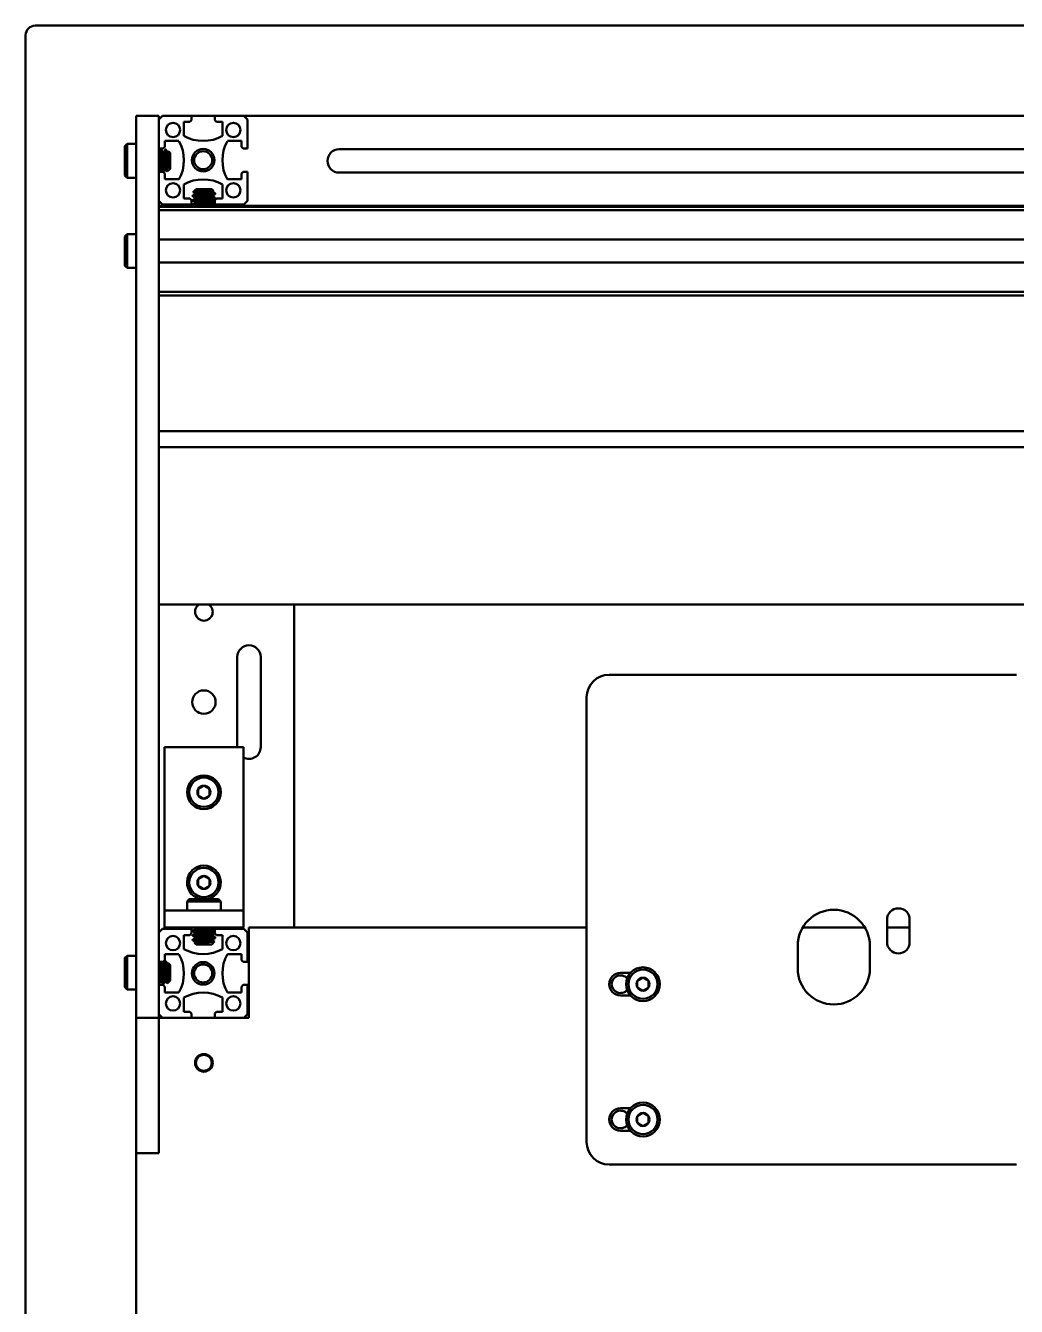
# Model space of a CAD drawing. Header units: inches. Extents: x 66 to 271, y 23 to 80.
# Drawn here: x 66.21 to 77.19, y 63.69 to 77.89 of the extents above; entities that cross this region are included whole.
import ezdxf

# ---------------------------------------------------------------- set-up
doc = ezdxf.new("R2010")
doc.units = ezdxf.units.IN
doc.header["$LTSCALE"] = 4
doc.header["$MEASUREMENT"] = 0
doc.layers.add('Visible (ANSI)', color=7, linetype='Continuous', lineweight=50)

msp = doc.modelspace()

# ---------------------------------------------------------------- linework, layer by layer
at = {"layer": 'Visible (ANSI)'}
for p, q in [((66.314, 77.891), (84.078, 77.891)), ((66.208, 48.021), (66.208, 77.785)), ((67.684, 76.891), (67.434, 76.891)), ((67.434, 66.891), (67.434, 76.891)), ((67.684, 76.891), (67.684, 66.891)), ((67.724, 76.891), (67.684, 76.851)), ((67.684, 76.851), (67.684, 76.527)), ((68.048, 76.891), (67.724, 76.891)), ((67.963, 76.668), (67.963, 76.824)), ((67.963, 76.824), (68.028, 76.824)), ((68.028, 76.824), (68.048, 76.844)), ((68.048, 76.844), (68.048, 76.891)), ((68.304, 76.891), (68.048, 76.891)), ((68.628, 76.891), (68.304, 76.891)), ((68.304, 76.891), (68.304, 76.844)), ((68.304, 76.844), (68.324, 76.824)), ((68.324, 76.824), (68.389, 76.824)), ((68.389, 76.824), (68.389, 76.668)), ((68.668, 76.851), (68.628, 76.891)), ((81.74, 76.891), (68.628, 76.891)), ((68.668, 76.527), (68.668, 76.851)), ((67.309, 76.554), (67.334, 76.579)), ((67.309, 76.229), (67.309, 76.554)), ((67.334, 76.204), (67.334, 76.579)), ((67.334, 76.579), (67.434, 76.579)), ((67.731, 76.527), (67.751, 76.547)), ((67.751, 76.547), (67.751, 76.612)), ((67.751, 76.612), (67.907, 76.612)), ((68.445, 76.612), (68.601, 76.612)), ((68.601, 76.612), (68.601, 76.547)), ((68.601, 76.547), (68.621, 76.527)), ((67.684, 76.527), (67.731, 76.527)), ((67.684, 76.484), (67.687, 76.484)), ((67.706, 76.516), (67.712, 76.516)), ((67.731, 76.484), (67.737, 76.484)), ((67.756, 76.516), (67.762, 76.516)), ((67.772, 76.343), (67.772, 76.439)), ((67.781, 76.484), (67.787, 76.484)), ((67.809, 76.479), (67.793, 76.494)), ((67.809, 76.304), (67.809, 76.479)), ((68.621, 76.527), (68.668, 76.527)), ((69.684, 76.521), (80.684, 76.521)), ((67.731, 76.271), (67.684, 76.271)), ((67.684, 76.271), (67.684, 75.947)), ((67.706, 76.298), (67.712, 76.298)), ((67.751, 76.251), (67.731, 76.271)), ((67.736, 76.266), (67.737, 76.266)), ((67.756, 76.298), (67.762, 76.298)), ((67.809, 76.304), (67.777, 76.272)), ((67.804, 76.301), (67.804, 76.343)), ((68.621, 76.271), (68.601, 76.251)), ((68.668, 76.271), (68.621, 76.271)), ((68.668, 75.947), (68.668, 76.271)), ((80.684, 76.261), (69.684, 76.261)), ((67.309, 76.229), (67.334, 76.204)), ((67.334, 76.204), (67.434, 76.204)), ((67.751, 76.187), (67.751, 76.251)), ((67.907, 76.187), (67.751, 76.187)), ((67.963, 75.974), (67.963, 76.13)), ((68.389, 76.13), (68.389, 75.974)), ((68.601, 76.187), (68.445, 76.187)), ((68.601, 76.251), (68.601, 76.187)), ((68.028, 75.974), (67.963, 75.974)), ((68.048, 75.954), (68.028, 75.974)), ((68.059, 76), (68.059, 76.006)), ((68.097, 76.078), (68.065, 76.046)), ((68.092, 76.025), (68.092, 76.031)), ((68.092, 75.975), (68.092, 75.981)), ((68.272, 76.078), (68.097, 76.078)), ((68.272, 76.078), (68.287, 76.062)), ((68.277, 76.05), (68.277, 76.056)), ((68.277, 76), (68.277, 76.006)), ((68.324, 75.974), (68.304, 75.954)), ((68.309, 76.025), (68.309, 76.031)), ((68.309, 75.975), (68.309, 75.981)), ((68.389, 75.974), (68.324, 75.974)), ((67.684, 75.947), (67.724, 75.907)), ((67.684, 75.892), (82.684, 75.892)), ((82.684, 75.883), (67.684, 75.883)), ((82.684, 75.843), (67.684, 75.843)), ((67.724, 75.907), (68.048, 75.907)), ((68.048, 75.907), (68.048, 75.954)), ((68.059, 75.95), (68.059, 75.956)), ((68.059, 75.9), (68.059, 75.906)), ((68.092, 75.925), (68.092, 75.931)), ((68.277, 75.95), (68.277, 75.956)), ((68.277, 75.9), (68.277, 75.906)), ((68.304, 75.954), (68.304, 75.907)), ((68.304, 75.907), (68.628, 75.907)), ((68.628, 75.907), (68.668, 75.947)), ((67.309, 75.554), (67.334, 75.579)), ((67.309, 75.229), (67.309, 75.554)), ((67.334, 75.204), (67.334, 75.579)), ((67.334, 75.579), (67.434, 75.579)), ((82.684, 75.519), (67.684, 75.519)), ((82.684, 75.263), (67.684, 75.263)), ((67.309, 75.229), (67.334, 75.204)), ((67.334, 75.204), (67.434, 75.204)), ((82.684, 74.939), (67.684, 74.939)), ((82.684, 74.899), (67.684, 74.899)), ((67.684, 73.393), (82.684, 73.393)), ((82.684, 73.217), (67.684, 73.217)), ((67.684, 71.473), (82.684, 71.473)), ((69.184, 67.891), (69.184, 71.473)), ((68.554, 69.891), (68.554, 70.891)), ((68.814, 70.891), (68.814, 69.891)), ((77.191, 70.694), (72.677, 70.694)), ((72.427, 70.444), (72.427, 65.513)), ((67.747, 69.891), (68.622, 69.891)), ((67.747, 69.891), (67.747, 69.703)), ((68.622, 69.891), (68.622, 69.703)), ((67.747, 68.204), (67.747, 69.703)), ((68.622, 68.204), (68.622, 69.703)), ((67.747, 68.079), (67.747, 68.204)), ((68.022, 68.204), (67.997, 68.179)), ((67.997, 68.179), (68.372, 68.179)), ((67.997, 68.179), (67.997, 68.079)), ((68.022, 68.204), (68.347, 68.204)), ((68.347, 68.204), (68.372, 68.179)), ((68.372, 68.179), (68.372, 68.079)), ((68.622, 68.079), (68.622, 68.204)), ((67.747, 68.079), (68.622, 68.079)), ((67.747, 68.079), (67.747, 67.891)), ((68.622, 68.079), (68.622, 67.891)), ((67.747, 67.891), (68.622, 67.891)), ((68.092, 67.882), (68.092, 67.876)), ((68.309, 67.882), (68.309, 67.876)), ((68.684, 67.891), (68.684, 66.891)), ((72.427, 67.891), (68.684, 67.891)), ((74.822, 67.891), (75.512, 67.891)), ((75.758, 67.729), (75.758, 67.979)), ((75.758, 67.891), (76.008, 67.891)), ((76.008, 67.979), (76.008, 67.729)), ((67.724, 67.875), (67.684, 67.835)), ((67.684, 67.835), (67.684, 67.511)), ((68.048, 67.875), (67.724, 67.875)), ((67.963, 67.652), (67.963, 67.808)), ((67.963, 67.808), (68.028, 67.808)), ((68.028, 67.808), (68.048, 67.828)), ((68.048, 67.828), (68.048, 67.875)), ((68.059, 67.857), (68.059, 67.851)), ((68.059, 67.807), (68.059, 67.801)), ((68.059, 67.757), (68.059, 67.751)), ((68.092, 67.832), (68.092, 67.826)), ((68.092, 67.782), (68.092, 67.776)), ((68.272, 67.704), (68.303, 67.736)), ((68.277, 67.857), (68.277, 67.851)), ((68.277, 67.807), (68.277, 67.801)), ((68.277, 67.757), (68.277, 67.751)), ((68.628, 67.875), (68.304, 67.875)), ((68.304, 67.875), (68.304, 67.828)), ((68.304, 67.828), (68.324, 67.808)), ((68.309, 67.782), (68.309, 67.776)), ((68.324, 67.808), (68.389, 67.808)), ((68.389, 67.808), (68.389, 67.652)), ((68.668, 67.835), (68.628, 67.875)), ((68.668, 67.511), (68.668, 67.835)), ((67.751, 67.531), (67.751, 67.596)), ((67.751, 67.596), (67.907, 67.596)), ((68.097, 67.704), (68.081, 67.72)), ((68.092, 67.732), (68.092, 67.726)), ((68.097, 67.704), (68.272, 67.704)), ((68.445, 67.596), (68.601, 67.596)), ((68.601, 67.596), (68.601, 67.531)), ((74.767, 67.438), (74.767, 67.688)), ((75.567, 67.688), (75.567, 67.438)), ((67.309, 67.554), (67.334, 67.579)), ((67.309, 67.229), (67.309, 67.554)), ((67.334, 67.204), (67.334, 67.579)), ((67.334, 67.579), (67.434, 67.579)), ((67.684, 67.511), (67.731, 67.511)), ((67.684, 67.484), (67.687, 67.484)), ((67.731, 67.511), (67.751, 67.531)), ((67.731, 67.484), (67.737, 67.484)), ((67.756, 67.516), (67.762, 67.516)), ((67.781, 67.484), (67.787, 67.484)), ((67.809, 67.479), (67.793, 67.494)), ((67.809, 67.304), (67.809, 67.479)), ((68.601, 67.531), (68.621, 67.511)), ((68.621, 67.511), (68.668, 67.511)), ((67.772, 67.343), (67.772, 67.439)), ((67.804, 67.301), (67.804, 67.343)), ((72.802, 67.388), (72.912, 67.388)), ((67.309, 67.229), (67.334, 67.204)), ((67.334, 67.204), (67.434, 67.204)), ((67.684, 67.266), (67.687, 67.266)), ((67.731, 67.255), (67.684, 67.255)), ((67.684, 67.255), (67.684, 66.931)), ((67.706, 67.298), (67.712, 67.298)), ((67.731, 67.266), (67.737, 67.266)), ((67.751, 67.235), (67.731, 67.255)), ((67.751, 67.171), (67.751, 67.235)), ((67.907, 67.171), (67.751, 67.171)), ((67.756, 67.298), (67.762, 67.298)), ((67.809, 67.304), (67.777, 67.272)), ((68.601, 67.171), (68.445, 67.171)), ((68.621, 67.255), (68.601, 67.235)), ((68.601, 67.235), (68.601, 67.171)), ((68.668, 67.255), (68.621, 67.255)), ((68.668, 66.931), (68.668, 67.255)), ((67.963, 66.958), (67.963, 67.114)), ((68.389, 67.114), (68.389, 66.958)), ((72.912, 67.138), (72.802, 67.138)), ((67.684, 66.891), (67.434, 66.891)), ((67.434, 65.391), (67.434, 66.891)), ((67.684, 66.931), (67.724, 66.891)), ((67.684, 66.891), (67.684, 65.391)), ((67.684, 66.891), (67.684, 65.391)), ((67.724, 66.891), (67.684, 66.891)), ((67.724, 66.891), (68.048, 66.891)), ((68.028, 66.958), (67.963, 66.958)), ((68.048, 66.938), (68.028, 66.958)), ((68.048, 66.891), (68.048, 66.938)), ((68.304, 66.891), (68.048, 66.891)), ((68.324, 66.958), (68.304, 66.938)), ((68.304, 66.938), (68.304, 66.891)), ((68.304, 66.891), (68.628, 66.891)), ((68.389, 66.958), (68.324, 66.958)), ((68.628, 66.891), (68.668, 66.931)), ((68.684, 66.891), (68.628, 66.891)), ((72.802, 65.888), (72.912, 65.888)), ((72.912, 65.638), (72.802, 65.638)), ((67.684, 65.391), (67.434, 65.391)), ((67.434, 65.391), (67.434, 62.391)), ((67.684, 65.391), (67.434, 65.391)), ((72.677, 65.263), (77.191, 65.263))]:
    msp.add_line(p, q, dxfattribs=at)
for centre, radius in [((67.842, 76.734), 0.0795), ((68.511, 76.734), 0.0795), ((68.176, 76.399), 0.125), ((68.176, 76.399), 0.1), ((67.842, 76.065), 0.0795), ((68.511, 76.065), 0.0795), ((68.184, 70.391), 0.13), ((68.184, 69.391), 0.187), ((68.184, 69.391), 0.162), ((68.184, 68.391), 0.162), ((67.842, 67.718), 0.0795), ((68.511, 67.718), 0.0795), ((68.176, 67.383), 0.125), ((68.176, 67.383), 0.1), ((73.052, 67.263), 0.187), ((73.052, 67.263), 0.162), ((67.842, 67.049), 0.0795), ((68.511, 67.049), 0.0795), ((68.184, 66.391), 0.098), ((68.184, 66.391), 0.0875), ((73.052, 65.763), 0.187), ((73.052, 65.763), 0.162)]:
    msp.add_circle(centre, radius, dxfattribs=at)
for centre, radius, start, end in [((66.314, 77.785), 0.106, 90, 180), ((67.53, 76.399), 0.433, 330.6093, 29.3907), ((68.176, 77.045), 0.433, 240.5334, 299.4666), ((68.822, 76.399), 0.433, 150.6093, 209.3907), ((69.684, 76.391), 0.13, 90, 270), ((68.176, 75.753), 0.433, 60.5334, 119.4666), ((68.184, 71.391), 0.098, 123.6618, 56.3382), ((68.684, 70.891), 0.13, 0, 180), ((72.677, 70.444), 0.25, 90, 180), ((68.684, 69.891), 0.13, 241.2643, 0), ((68.184, 69.391), 0.0722, 90, 150), ((68.184, 69.391), 0.0722, 30, 90), ((68.184, 69.391), 0.0722, 150, 210), ((68.184, 69.391), 0.0722, 210, 270), ((68.184, 69.391), 0.0722, 270, 330), ((68.184, 69.391), 0.0722, 330, 30), ((68.184, 68.391), 0.187, 274.1852, 265.8148), ((68.184, 68.391), 0.0722, 90, 150), ((68.184, 68.391), 0.0722, 30, 90), ((68.184, 68.391), 0.0722, 150, 210), ((68.184, 68.391), 0.0722, 210, 270), ((68.184, 68.391), 0.0722, 270, 330), ((68.184, 68.391), 0.0722, 330, 30), ((75.167, 67.688), 0.4, 0, 180), ((75.883, 67.979), 0.125, 0, 180), ((67.53, 67.383), 0.433, 330.6093, 29.3907), ((68.176, 68.029), 0.433, 240.5334, 299.4666), ((68.822, 67.383), 0.433, 150.6093, 209.3907), ((75.883, 67.729), 0.125, 180, 0), ((72.802, 67.263), 0.125, 90, 270), ((72.802, 67.263), 0.098, 41.0588, 318.9412), ((73.052, 67.263), 0.0722, 90, 150), ((73.052, 67.263), 0.0722, 30, 90), ((75.167, 67.438), 0.4, 180, 0), ((68.176, 66.737), 0.433, 60.5334, 119.4666), ((73.052, 67.263), 0.0722, 150, 210), ((73.052, 67.263), 0.0722, 210, 270), ((73.052, 67.263), 0.0722, 270, 330), ((73.052, 67.263), 0.0722, 330, 30), ((68.184, 66.391), 0.0925, 211.1344, 256.1344), ((72.802, 65.763), 0.125, 90, 270), ((72.802, 65.763), 0.098, 41.0588, 318.9412), ((73.052, 65.763), 0.0722, 150, 210), ((73.052, 65.763), 0.0722, 90, 150), ((73.052, 65.763), 0.0722, 30, 90), ((73.052, 65.763), 0.0722, 330, 30), ((73.052, 65.763), 0.0722, 210, 270), ((73.052, 65.763), 0.0722, 270, 330), ((72.677, 65.513), 0.25, 180, 270)]:
    msp.add_arc(centre, radius, start, end, dxfattribs=at)
for points, weights, knots in [([(67.706, 76.298), (67.703, 76.298), (67.7, 76.326), (67.697, 76.353), (67.693, 76.391), (67.69, 76.429), (67.687, 76.456), (67.686, 76.469), (67.684, 76.476)], [1, 0.923879532511, 1, 0.923879532511, 1, 0.923879532511, 1, 0.961939766256, 0.961939766256], [0.22222222, 0.22222222, 0.22222222, 0.23611111, 0.23611111, 0.25, 0.25, 0.26388889, 0.26388889, 0.27083333, 0.27083333, 0.27083333]), ([(67.711, 76.299), (67.708, 76.304), (67.706, 76.326), (67.703, 76.353), (67.7, 76.391), (67.697, 76.429), (67.693, 76.456), (67.69, 76.484), (67.687, 76.484)], [0.976579135353, 0.938335152094, 1, 0.923879532511, 1, 0.923879532511, 1, 0.923879532511, 1], [0.22485978, 0.22485978, 0.22485978, 0.23611111, 0.23611111, 0.25, 0.25, 0.26388889, 0.26388889, 0.27777778, 0.27777778, 0.27777778]), ([(67.729, 76.271), (67.727, 76.28), (67.725, 76.303), (67.722, 76.339), (67.718, 76.391), (67.715, 76.443), (67.712, 76.479), (67.709, 76.516), (67.706, 76.516), (67.706, 76.516), (67.705, 76.515)], [0.964797635651, 0.951510424128, 1, 0.923879532511, 1, 0.923879532511, 1, 0.923879532511, 1, 0.989345212942, 0.981673184424], [0.22726374, 0.22726374, 0.22726374, 0.23611111, 0.23611111, 0.25, 0.25, 0.26388889, 0.26388889, 0.27777778, 0.27777778, 0.27972184, 0.27972184, 0.27972184]), ([(67.738, 76.267), (67.738, 76.266), (67.737, 76.266), (67.734, 76.266), (67.731, 76.303), (67.728, 76.339), (67.725, 76.391), (67.722, 76.443), (67.718, 76.479), (67.715, 76.516), (67.712, 76.516)], [0.981673184424, 0.989345212942, 1, 0.923879532511, 1, 0.923879532511, 1, 0.923879532511, 1, 0.923879532511, 1], [0.10916705, 0.10916705, 0.10916705, 0.11111111, 0.11111111, 0.125, 0.125, 0.13888889, 0.13888889, 0.15277778, 0.15277778, 0.16666667, 0.16666667, 0.16666667]), ([(67.756, 76.298), (67.753, 76.298), (67.75, 76.326), (67.747, 76.353), (67.743, 76.391), (67.74, 76.429), (67.737, 76.456), (67.735, 76.478), (67.732, 76.483)], [1, 0.923879532511, 1, 0.923879532511, 1, 0.923879532511, 1, 0.938335152094, 0.976579135353], [0.11111111, 0.11111111, 0.11111111, 0.125, 0.125, 0.13888889, 0.13888889, 0.15277778, 0.15277778, 0.1640291, 0.1640291, 0.1640291]), ([(67.761, 76.299), (67.758, 76.304), (67.756, 76.326), (67.753, 76.353), (67.75, 76.391), (67.747, 76.429), (67.743, 76.456), (67.74, 76.484), (67.737, 76.484)], [0.976579135353, 0.938335152094, 1, 0.923879532511, 1, 0.923879532511, 1, 0.923879532511, 1], [0.11374867, 0.11374867, 0.11374867, 0.125, 0.125, 0.13888889, 0.13888889, 0.15277778, 0.15277778, 0.16666667, 0.16666667, 0.16666667]), ([(67.772, 76.343), (67.77, 76.366), (67.768, 76.391), (67.765, 76.443), (67.762, 76.479), (67.759, 76.516), (67.756, 76.516), (67.756, 76.516), (67.755, 76.515)], [0.961939766256, 0.961939766256, 1, 0.923879532511, 1, 0.923879532511, 1, 0.989345212942, 0.981673184424], [0.13194444, 0.13194444, 0.13194444, 0.13888889, 0.13888889, 0.15277778, 0.15277778, 0.16666667, 0.16666667, 0.16861073, 0.16861073, 0.16861073]), ([(67.772, 76.439), (67.77, 76.462), (67.768, 76.479), (67.765, 76.516), (67.762, 76.516)], [0.961939766256, 0.961939766256, 1, 0.923879532511, 1], [0.03472222, 0.03472222, 0.03472222, 0.04166667, 0.04166667, 0.05555556, 0.05555556, 0.05555556]), ([(67.804, 76.301), (67.802, 76.307), (67.8, 76.326), (67.797, 76.353), (67.793, 76.391), (67.79, 76.429), (67.787, 76.456), (67.785, 76.478), (67.782, 76.483)], [0.967421912742, 0.947494982537, 1, 0.923879532511, 1, 0.923879532511, 1, 0.938335152094, 0.976579135353], [0.00430886, 0.00430886, 0.00430886, 0.01388889, 0.01388889, 0.02777778, 0.02777778, 0.04166667, 0.04166667, 0.05291799, 0.05291799, 0.05291799]), ([(67.804, 76.343), (67.802, 76.365), (67.8, 76.391), (67.797, 76.429), (67.793, 76.456), (67.79, 76.484), (67.787, 76.484)], [0.967421912742, 0.947494982537, 1, 0.923879532511, 1, 0.923879532511, 1], [0.01819775, 0.01819775, 0.01819775, 0.02777778, 0.02777778, 0.04166667, 0.04166667, 0.05555556, 0.05555556, 0.05555556]), ([(68.308, 76.032), (68.309, 76.032), (68.309, 76.031), (68.309, 76.028), (68.272, 76.025), (68.236, 76.022), (68.184, 76.019), (68.132, 76.016), (68.096, 76.012), (68.059, 76.009), (68.059, 76.006)], [0.981673184424, 0.989345212942, 1, 0.923879532511, 1, 0.923879532511, 1, 0.923879532511, 1, 0.923879532511, 1], [0.05361149, 0.05361149, 0.05361149, 0.05555556, 0.05555556, 0.06944444, 0.06944444, 0.08333333, 0.08333333, 0.09722222, 0.09722222, 0.11111111, 0.11111111, 0.11111111]), ([(68.309, 76.025), (68.309, 76.022), (68.272, 76.019), (68.236, 76.016), (68.184, 76.012), (68.132, 76.009), (68.096, 76.006), (68.059, 76.003), (68.059, 76), (68.059, 75.999), (68.06, 75.999)], [1, 0.923879532511, 1, 0.923879532511, 1, 0.923879532511, 1, 0.923879532511, 1, 0.989345212942, 0.981673184424], [0.16666667, 0.16666667, 0.16666667, 0.18055556, 0.18055556, 0.19444444, 0.19444444, 0.20833333, 0.20833333, 0.22222222, 0.22222222, 0.22416629, 0.22416629, 0.22416629]), ([(68.308, 75.982), (68.309, 75.982), (68.309, 75.981), (68.309, 75.978), (68.272, 75.975), (68.236, 75.972), (68.184, 75.969), (68.132, 75.966), (68.096, 75.962), (68.059, 75.959), (68.059, 75.956)], [0.981673184424, 0.989345212942, 1, 0.923879532511, 1, 0.923879532511, 1, 0.923879532511, 1, 0.923879532511, 1], [0.1647226, 0.1647226, 0.1647226, 0.16666667, 0.16666667, 0.18055556, 0.18055556, 0.19444444, 0.19444444, 0.20833333, 0.20833333, 0.22222222, 0.22222222, 0.22222222]), ([(68.309, 75.975), (68.309, 75.972), (68.272, 75.969), (68.236, 75.966), (68.184, 75.962), (68.132, 75.959), (68.096, 75.956), (68.059, 75.953), (68.059, 75.95), (68.059, 75.949), (68.06, 75.949)], [1, 0.923879532511, 1, 0.923879532511, 1, 0.923879532511, 1, 0.923879532511, 1, 0.989345212942, 0.981673184424], [0.27777778, 0.27777778, 0.27777778, 0.29166667, 0.29166667, 0.30555556, 0.30555556, 0.31944444, 0.31944444, 0.33333333, 0.33333333, 0.3352774, 0.3352774, 0.3352774]), ([(68.276, 76.055), (68.271, 76.052), (68.249, 76.05), (68.222, 76.047), (68.184, 76.044), (68.146, 76.041), (68.119, 76.037), (68.092, 76.034), (68.092, 76.031)], [0.976579135353, 0.938335152094, 1, 0.923879532511, 1, 0.923879532511, 1, 0.923879532511, 1], [0.05819312, 0.05819312, 0.05819312, 0.06944444, 0.06944444, 0.08333333, 0.08333333, 0.09722222, 0.09722222, 0.11111111, 0.11111111, 0.11111111]), ([(68.276, 76.005), (68.271, 76.002), (68.249, 76), (68.222, 75.997), (68.184, 75.994), (68.146, 75.991), (68.119, 75.987), (68.092, 75.984), (68.092, 75.981)], [0.976579135353, 0.938335152094, 1, 0.923879532511, 1, 0.923879532511, 1, 0.923879532511, 1], [0.16930423, 0.16930423, 0.16930423, 0.18055556, 0.18055556, 0.19444444, 0.19444444, 0.20833333, 0.20833333, 0.22222222, 0.22222222, 0.22222222]), ([(68.277, 76.05), (68.277, 76.047), (68.249, 76.044), (68.222, 76.041), (68.184, 76.037), (68.146, 76.034), (68.119, 76.031), (68.097, 76.029), (68.093, 76.026)], [1, 0.923879532511, 1, 0.923879532511, 1, 0.923879532511, 1, 0.938335152094, 0.976579135353], [0.05555556, 0.05555556, 0.05555556, 0.06944444, 0.06944444, 0.08333333, 0.08333333, 0.09722222, 0.09722222, 0.10847355, 0.10847355, 0.10847355]), ([(68.277, 76), (68.277, 75.997), (68.249, 75.994), (68.222, 75.991), (68.184, 75.987), (68.146, 75.984), (68.119, 75.981), (68.097, 75.979), (68.093, 75.976)], [1, 0.923879532511, 1, 0.923879532511, 1, 0.923879532511, 1, 0.938335152094, 0.976579135353], [0.16666667, 0.16666667, 0.16666667, 0.18055556, 0.18055556, 0.19444444, 0.19444444, 0.20833333, 0.20833333, 0.21958466, 0.21958466, 0.21958466]), ([(68.304, 75.929), (68.295, 75.927), (68.272, 75.925), (68.236, 75.922), (68.184, 75.919), (68.132, 75.916), (68.096, 75.912), (68.059, 75.909), (68.059, 75.906)], [0.964797635651, 0.951510424128, 1, 0.923879532511, 1, 0.923879532511, 1, 0.923879532511, 1], [0.28281929, 0.28281929, 0.28281929, 0.29166667, 0.29166667, 0.30555556, 0.30555556, 0.31944444, 0.31944444, 0.33333333, 0.33333333, 0.33333333]), ([(68.304, 75.923), (68.295, 75.921), (68.272, 75.919), (68.236, 75.916), (68.184, 75.912), (68.132, 75.909), (68.096, 75.906), (68.059, 75.903), (68.059, 75.9), (68.059, 75.899), (68.06, 75.899)], [0.964797635651, 0.951510424128, 1, 0.923879532511, 1, 0.923879532511, 1, 0.923879532511, 1, 0.989345212942, 0.981673184424], [0.3939304, 0.3939304, 0.3939304, 0.40277778, 0.40277778, 0.41666667, 0.41666667, 0.43055556, 0.43055556, 0.44444444, 0.44444444, 0.44638851, 0.44638851, 0.44638851]), ([(68.276, 75.955), (68.271, 75.952), (68.249, 75.95), (68.222, 75.947), (68.184, 75.944), (68.146, 75.941), (68.119, 75.937), (68.092, 75.934), (68.092, 75.931)], [0.976579135353, 0.938335152094, 1, 0.923879532511, 1, 0.923879532511, 1, 0.923879532511, 1], [0.28041534, 0.28041534, 0.28041534, 0.29166667, 0.29166667, 0.30555556, 0.30555556, 0.31944444, 0.31944444, 0.33333333, 0.33333333, 0.33333333]), ([(68.277, 75.95), (68.277, 75.947), (68.249, 75.944), (68.222, 75.941), (68.184, 75.937), (68.146, 75.934), (68.119, 75.931), (68.097, 75.929), (68.093, 75.926)], [1, 0.923879532511, 1, 0.923879532511, 1, 0.923879532511, 1, 0.938335152094, 0.976579135353], [0.27777778, 0.27777778, 0.27777778, 0.29166667, 0.29166667, 0.30555556, 0.30555556, 0.31944444, 0.31944444, 0.33069577, 0.33069577, 0.33069577]), ([(68.276, 75.905), (68.271, 75.902), (68.249, 75.9), (68.222, 75.897), (68.184, 75.894), (68.174, 75.893), (68.165, 75.892)], [0.976579135353, 0.938335152094, 1, 0.923879532511, 1, 0.979484884973, 0.970027766789], [0.39152645, 0.39152645, 0.39152645, 0.40277778, 0.40277778, 0.41666667, 0.41666667, 0.42040984, 0.42040984, 0.42040984]), ([(68.277, 75.9), (68.277, 75.897), (68.249, 75.894), (68.243, 75.893), (68.234, 75.892)], [1, 0.923879532511, 1, 0.979484884973, 0.970027766789], [0.38888889, 0.38888889, 0.38888889, 0.40277778, 0.40277778, 0.40652095, 0.40652095, 0.40652095]), ([(68.059, 67.857), (68.059, 67.86), (68.096, 67.863), (68.132, 67.867), (68.184, 67.87), (68.236, 67.873), (68.272, 67.876), (68.309, 67.879), (68.309, 67.882), (68.309, 67.883), (68.308, 67.883)], [1, 0.923879532511, 1, 0.923879532511, 1, 0.923879532511, 1, 0.923879532511, 1, 0.989345212942, 0.981673184424], [0.38888889, 0.38888889, 0.38888889, 0.40277778, 0.40277778, 0.41666667, 0.41666667, 0.43055556, 0.43055556, 0.44444444, 0.44444444, 0.44638851, 0.44638851, 0.44638851]), ([(68.092, 67.882), (68.092, 67.885), (68.119, 67.888), (68.13, 67.89), (68.143, 67.891)], [1, 0.923879532511, 1, 0.96780313128, 0.962843046294], [0.38888889, 0.38888889, 0.38888889, 0.40277778, 0.40277778, 0.4086524, 0.4086524, 0.4086524]), ([(68.093, 67.877), (68.097, 67.88), (68.119, 67.882), (68.146, 67.885), (68.184, 67.888), (68.2, 67.89), (68.214, 67.891)], [0.976579135353, 0.938335152094, 1, 0.923879532511, 1, 0.96780313128, 0.962843046294], [0.39152645, 0.39152645, 0.39152645, 0.40277778, 0.40277778, 0.41666667, 0.41666667, 0.42254129, 0.42254129, 0.42254129]), ([(68.06, 67.85), (68.059, 67.85), (68.059, 67.851), (68.059, 67.854), (68.096, 67.857), (68.132, 67.86), (68.184, 67.863), (68.236, 67.867), (68.272, 67.87), (68.295, 67.872), (68.304, 67.874)], [0.981673184424, 0.989345212942, 1, 0.923879532511, 1, 0.923879532511, 1, 0.923879532511, 1, 0.951510424128, 0.964797635651], [0.27583371, 0.27583371, 0.27583371, 0.27777778, 0.27777778, 0.29166667, 0.29166667, 0.30555556, 0.30555556, 0.31944444, 0.31944444, 0.32829182, 0.32829182, 0.32829182]), ([(68.059, 67.807), (68.059, 67.81), (68.096, 67.813), (68.132, 67.817), (68.184, 67.82), (68.236, 67.823), (68.272, 67.826), (68.295, 67.828), (68.304, 67.83)], [1, 0.923879532511, 1, 0.923879532511, 1, 0.923879532511, 1, 0.951510424128, 0.964797635651], [0.27777778, 0.27777778, 0.27777778, 0.29166667, 0.29166667, 0.30555556, 0.30555556, 0.31944444, 0.31944444, 0.32829182, 0.32829182, 0.32829182]), ([(68.06, 67.8), (68.059, 67.8), (68.059, 67.801), (68.059, 67.804), (68.096, 67.807), (68.132, 67.81), (68.184, 67.813), (68.236, 67.817), (68.272, 67.82), (68.301, 67.822), (68.307, 67.825)], [0.981673184424, 0.989345212942, 1, 0.923879532511, 1, 0.923879532511, 1, 0.923879532511, 1, 0.939703021699, 0.974931615223], [0.1647226, 0.1647226, 0.1647226, 0.16666667, 0.16666667, 0.18055556, 0.18055556, 0.19444444, 0.19444444, 0.20833333, 0.20833333, 0.21933508, 0.21933508, 0.21933508]), ([(68.059, 67.757), (68.059, 67.76), (68.096, 67.763), (68.132, 67.767), (68.184, 67.77), (68.236, 67.773), (68.272, 67.776), (68.309, 67.779), (68.309, 67.782), (68.309, 67.783), (68.308, 67.783)], [1, 0.923879532511, 1, 0.923879532511, 1, 0.923879532511, 1, 0.923879532511, 1, 0.989345212942, 0.981673184424], [0.16666667, 0.16666667, 0.16666667, 0.18055556, 0.18055556, 0.19444444, 0.19444444, 0.20833333, 0.20833333, 0.22222222, 0.22222222, 0.22416629, 0.22416629, 0.22416629]), ([(68.06, 67.75), (68.059, 67.75), (68.059, 67.751), (68.059, 67.754), (68.096, 67.757), (68.132, 67.76), (68.184, 67.763), (68.236, 67.767), (68.272, 67.77), (68.309, 67.773), (68.309, 67.776)], [0.981673184424, 0.989345212942, 1, 0.923879532511, 1, 0.923879532511, 1, 0.923879532511, 1, 0.923879532511, 1], [0.05361149, 0.05361149, 0.05361149, 0.05555556, 0.05555556, 0.06944444, 0.06944444, 0.08333333, 0.08333333, 0.09722222, 0.09722222, 0.11111111, 0.11111111, 0.11111111]), ([(68.092, 67.832), (68.092, 67.835), (68.119, 67.838), (68.146, 67.842), (68.184, 67.845), (68.222, 67.848), (68.249, 67.851), (68.271, 67.853), (68.276, 67.856)], [1, 0.923879532511, 1, 0.923879532511, 1, 0.923879532511, 1, 0.938335152094, 0.976579135353], [0.27777778, 0.27777778, 0.27777778, 0.29166667, 0.29166667, 0.30555556, 0.30555556, 0.31944444, 0.31944444, 0.33069577, 0.33069577, 0.33069577]), ([(68.092, 67.782), (68.092, 67.785), (68.119, 67.788), (68.146, 67.792), (68.184, 67.795), (68.222, 67.798), (68.249, 67.801), (68.271, 67.803), (68.276, 67.806)], [1, 0.923879532511, 1, 0.923879532511, 1, 0.923879532511, 1, 0.938335152094, 0.976579135353], [0.16666667, 0.16666667, 0.16666667, 0.18055556, 0.18055556, 0.19444444, 0.19444444, 0.20833333, 0.20833333, 0.21958466, 0.21958466, 0.21958466]), ([(68.092, 67.732), (68.092, 67.735), (68.119, 67.738), (68.146, 67.742), (68.184, 67.745), (68.222, 67.748), (68.249, 67.751), (68.271, 67.753), (68.276, 67.756)], [1, 0.923879532511, 1, 0.923879532511, 1, 0.923879532511, 1, 0.938335152094, 0.976579135353], [0.05555556, 0.05555556, 0.05555556, 0.06944444, 0.06944444, 0.08333333, 0.08333333, 0.09722222, 0.09722222, 0.10847355, 0.10847355, 0.10847355]), ([(68.093, 67.827), (68.097, 67.83), (68.119, 67.832), (68.146, 67.835), (68.184, 67.838), (68.222, 67.842), (68.249, 67.845), (68.277, 67.848), (68.277, 67.851)], [0.976579135353, 0.938335152094, 1, 0.923879532511, 1, 0.923879532511, 1, 0.923879532511, 1], [0.28041534, 0.28041534, 0.28041534, 0.29166667, 0.29166667, 0.30555556, 0.30555556, 0.31944444, 0.31944444, 0.33333333, 0.33333333, 0.33333333]), ([(68.093, 67.777), (68.097, 67.78), (68.119, 67.782), (68.146, 67.785), (68.184, 67.788), (68.222, 67.792), (68.249, 67.795), (68.277, 67.798), (68.277, 67.801)], [0.976579135353, 0.938335152094, 1, 0.923879532511, 1, 0.923879532511, 1, 0.923879532511, 1], [0.16930423, 0.16930423, 0.16930423, 0.18055556, 0.18055556, 0.19444444, 0.19444444, 0.20833333, 0.20833333, 0.22222222, 0.22222222, 0.22222222]), ([(68.093, 67.727), (68.097, 67.73), (68.119, 67.732), (68.146, 67.735), (68.184, 67.738), (68.222, 67.742), (68.249, 67.745), (68.277, 67.748), (68.277, 67.751)], [0.976579135353, 0.938335152094, 1, 0.923879532511, 1, 0.923879532511, 1, 0.923879532511, 1], [0.05819312, 0.05819312, 0.05819312, 0.06944444, 0.06944444, 0.08333333, 0.08333333, 0.09722222, 0.09722222, 0.11111111, 0.11111111, 0.11111111]), ([(67.706, 67.298), (67.703, 67.298), (67.7, 67.326), (67.697, 67.353), (67.693, 67.391), (67.69, 67.429), (67.687, 67.456), (67.686, 67.469), (67.684, 67.476)], [1, 0.923879532511, 1, 0.923879532511, 1, 0.923879532511, 1, 0.961939766256, 0.961939766256], [0.22222222, 0.22222222, 0.22222222, 0.23611111, 0.23611111, 0.25, 0.25, 0.26388889, 0.26388889, 0.27083333, 0.27083333, 0.27083333]), ([(67.711, 67.299), (67.708, 67.304), (67.706, 67.326), (67.703, 67.353), (67.7, 67.391), (67.697, 67.429), (67.693, 67.456), (67.69, 67.484), (67.687, 67.484)], [0.976579135353, 0.938335152094, 1, 0.923879532511, 1, 0.923879532511, 1, 0.923879532511, 1], [0.22485978, 0.22485978, 0.22485978, 0.23611111, 0.23611111, 0.25, 0.25, 0.26388889, 0.26388889, 0.27777778, 0.27777778, 0.27777778]), ([(67.731, 67.266), (67.728, 67.266), (67.725, 67.303), (67.722, 67.339), (67.718, 67.391), (67.715, 67.443), (67.712, 67.479), (67.71, 67.502), (67.708, 67.511)], [1, 0.923879532511, 1, 0.923879532511, 1, 0.923879532511, 1, 0.951510424128, 0.964797635652], [0.22222222, 0.22222222, 0.22222222, 0.23611111, 0.23611111, 0.25, 0.25, 0.26388889, 0.26388889, 0.27273626, 0.27273626, 0.27273626]), ([(67.738, 67.267), (67.738, 67.266), (67.737, 67.266), (67.734, 67.266), (67.731, 67.303), (67.728, 67.339), (67.725, 67.391), (67.722, 67.443), (67.718, 67.479), (67.716, 67.502), (67.714, 67.511)], [0.981673184424, 0.989345212942, 1, 0.923879532511, 1, 0.923879532511, 1, 0.923879532511, 1, 0.951510424128, 0.964797635652], [0.10916705, 0.10916705, 0.10916705, 0.11111111, 0.11111111, 0.125, 0.125, 0.13888889, 0.13888889, 0.15277778, 0.15277778, 0.16162515, 0.16162515, 0.16162515]), ([(67.756, 67.298), (67.753, 67.298), (67.75, 67.326), (67.747, 67.353), (67.743, 67.391), (67.74, 67.429), (67.737, 67.456), (67.735, 67.478), (67.732, 67.483)], [1, 0.923879532511, 1, 0.923879532511, 1, 0.923879532511, 1, 0.938335152094, 0.976579135353], [0.11111111, 0.11111111, 0.11111111, 0.125, 0.125, 0.13888889, 0.13888889, 0.15277778, 0.15277778, 0.1640291, 0.1640291, 0.1640291]), ([(67.761, 67.299), (67.758, 67.304), (67.756, 67.326), (67.753, 67.353), (67.75, 67.391), (67.747, 67.429), (67.743, 67.456), (67.74, 67.484), (67.737, 67.484)], [0.976579135353, 0.938335152094, 1, 0.923879532511, 1, 0.923879532511, 1, 0.923879532511, 1], [0.11374867, 0.11374867, 0.11374867, 0.125, 0.125, 0.13888889, 0.13888889, 0.15277778, 0.15277778, 0.16666667, 0.16666667, 0.16666667]), ([(67.772, 67.343), (67.77, 67.366), (67.768, 67.391), (67.765, 67.443), (67.762, 67.479), (67.759, 67.516), (67.756, 67.516), (67.756, 67.516), (67.755, 67.515)], [0.961939766256, 0.961939766256, 1, 0.923879532511, 1, 0.923879532511, 1, 0.989345212942, 0.981673184424], [0.13194444, 0.13194444, 0.13194444, 0.13888889, 0.13888889, 0.15277778, 0.15277778, 0.16666667, 0.16666667, 0.16861073, 0.16861073, 0.16861073]), ([(67.772, 67.439), (67.77, 67.462), (67.768, 67.479), (67.765, 67.516), (67.762, 67.516)], [0.961939766256, 0.961939766256, 1, 0.923879532511, 1], [0.03472222, 0.03472222, 0.03472222, 0.04166667, 0.04166667, 0.05555556, 0.05555556, 0.05555556]), ([(67.804, 67.301), (67.802, 67.307), (67.8, 67.326), (67.797, 67.353), (67.793, 67.391), (67.79, 67.429), (67.787, 67.456), (67.785, 67.478), (67.782, 67.483)], [0.967421912742, 0.947494982537, 1, 0.923879532511, 1, 0.923879532511, 1, 0.938335152094, 0.976579135353], [0.00430886, 0.00430886, 0.00430886, 0.01388889, 0.01388889, 0.02777778, 0.02777778, 0.04166667, 0.04166667, 0.05291799, 0.05291799, 0.05291799]), ([(67.804, 67.343), (67.802, 67.365), (67.8, 67.391), (67.797, 67.429), (67.793, 67.456), (67.79, 67.484), (67.787, 67.484)], [0.967421912742, 0.947494982537, 1, 0.923879532511, 1, 0.923879532511, 1], [0.01819775, 0.01819775, 0.01819775, 0.02777778, 0.02777778, 0.04166667, 0.04166667, 0.05555556, 0.05555556, 0.05555556]), ([(67.688, 67.267), (67.688, 67.266), (67.687, 67.266), (67.686, 67.266), (67.684, 67.276)], [0.981673184424, 0.989345212942, 1, 0.961939766256, 0.961939766256], [0.220278157, 0.220278157, 0.220278157, 0.222222222, 0.222222222, 0.229166667, 0.229166667, 0.229166667])]:
    msp.add_rational_spline(points, weights, degree=2, knots=knots, dxfattribs=at)
for points in [[(67.687, 76.484), (67.693, 76.494), (67.699, 76.505), (67.705, 76.515)], [(67.713, 76.515), (67.719, 76.504), (67.726, 76.493), (67.732, 76.483)], [(67.737, 76.484), (67.743, 76.494), (67.749, 76.505), (67.755, 76.515)], [(67.763, 76.515), (67.769, 76.504), (67.776, 76.493), (67.782, 76.483)], [(67.787, 76.484), (67.789, 76.487), (67.791, 76.49), (67.793, 76.494)], [(67.706, 76.298), (67.701, 76.289), (67.696, 76.28), (67.69, 76.271)], [(67.728, 76.271), (67.722, 76.281), (67.717, 76.29), (67.711, 76.299)], [(67.756, 76.298), (67.75, 76.288), (67.744, 76.277), (67.738, 76.267)], [(67.777, 76.272), (67.772, 76.281), (67.766, 76.29), (67.761, 76.299)], [(68.06, 76.007), (68.071, 76.013), (68.082, 76.02), (68.093, 76.026)], [(68.092, 75.981), (68.081, 75.987), (68.07, 75.993), (68.06, 75.999)], [(68.06, 75.957), (68.071, 75.963), (68.082, 75.97), (68.093, 75.976)], [(68.092, 76.031), (68.083, 76.036), (68.074, 76.041), (68.065, 76.046)], [(68.287, 76.062), (68.283, 76.059), (68.279, 76.057), (68.276, 76.055)], [(68.308, 76.024), (68.297, 76.018), (68.286, 76.011), (68.276, 76.005)], [(68.308, 75.974), (68.297, 75.968), (68.286, 75.961), (68.276, 75.955)], [(68.277, 76.05), (68.287, 76.044), (68.298, 76.038), (68.308, 76.032)], [(68.277, 76), (68.287, 75.994), (68.298, 75.988), (68.308, 75.982)], [(68.092, 75.931), (68.081, 75.937), (68.07, 75.943), (68.06, 75.949)], [(68.06, 75.907), (68.071, 75.913), (68.082, 75.92), (68.093, 75.926)], [(68.072, 75.892), (68.068, 75.894), (68.064, 75.897), (68.06, 75.899)], [(68.304, 75.922), (68.295, 75.916), (68.285, 75.911), (68.276, 75.905)], [(68.277, 75.95), (68.286, 75.945), (68.295, 75.94), (68.304, 75.934)], [(68.277, 75.9), (68.281, 75.898), (68.286, 75.895), (68.291, 75.892)], [(68.092, 67.882), (68.086, 67.885), (68.081, 67.888), (68.075, 67.891)], [(68.294, 67.891), (68.299, 67.888), (68.304, 67.886), (68.308, 67.883)], [(68.06, 67.858), (68.071, 67.864), (68.082, 67.871), (68.093, 67.877)], [(68.092, 67.832), (68.081, 67.838), (68.07, 67.844), (68.06, 67.85)], [(68.06, 67.808), (68.071, 67.814), (68.082, 67.821), (68.093, 67.827)], [(68.092, 67.782), (68.081, 67.788), (68.07, 67.794), (68.06, 67.8)], [(68.06, 67.758), (68.071, 67.764), (68.082, 67.771), (68.093, 67.777)], [(68.092, 67.732), (68.081, 67.738), (68.07, 67.744), (68.06, 67.75)], [(68.304, 67.873), (68.295, 67.867), (68.285, 67.862), (68.276, 67.856)], [(68.307, 67.825), (68.297, 67.818), (68.286, 67.812), (68.276, 67.806)], [(68.308, 67.775), (68.297, 67.769), (68.286, 67.762), (68.276, 67.756)], [(68.277, 67.851), (68.286, 67.846), (68.295, 67.841), (68.304, 67.835)], [(68.277, 67.801), (68.287, 67.795), (68.298, 67.789), (68.308, 67.783)], [(68.277, 67.751), (68.285, 67.746), (68.294, 67.741), (68.303, 67.736)], [(68.308, 67.875), (68.308, 67.875), (68.308, 67.875), (68.308, 67.875)], [(68.081, 67.72), (68.085, 67.723), (68.089, 67.725), (68.093, 67.727)], [(67.687, 67.484), (67.692, 67.493), (67.697, 67.502), (67.703, 67.511)], [(67.715, 67.511), (67.721, 67.502), (67.727, 67.492), (67.732, 67.483)], [(67.737, 67.484), (67.743, 67.494), (67.749, 67.505), (67.755, 67.515)], [(67.763, 67.515), (67.769, 67.504), (67.776, 67.493), (67.782, 67.483)], [(67.787, 67.484), (67.789, 67.487), (67.791, 67.49), (67.793, 67.494)], [(67.706, 67.298), (67.7, 67.288), (67.694, 67.277), (67.688, 67.267)], [(67.73, 67.267), (67.724, 67.278), (67.717, 67.289), (67.711, 67.299)], [(67.756, 67.298), (67.75, 67.288), (67.744, 67.277), (67.738, 67.267)], [(67.777, 67.272), (67.772, 67.281), (67.766, 67.29), (67.761, 67.299)], [(82.684, 56.36), (77.684, 65.735), (72.684, 65.735), (67.684, 56.36)]]:
    msp.add_open_spline(points, degree=3, dxfattribs=at)
for points, knots in [([(67.804, 76.301), (67.802, 76.302), (67.801, 76.303), (67.797, 76.308), (67.796, 76.312), (67.793, 76.322), (67.79, 76.332), (67.784, 76.36), (67.782, 76.373), (67.779, 76.392), (67.777, 76.402), (67.774, 76.422), (67.773, 76.431), (67.772, 76.439)], [-1.436949, -1.436949, -1.436949, -1.436949, -1.114015, -1.114015, -0.765877, -0.765877, -0.422452, -0.422452, -0.157037, -0.157037, -0.066136, -0.066136, 0, 0, 0, 0]), ([(67.793, 76.494), (67.793, 76.495), (67.794, 76.495), (67.795, 76.487), (67.796, 76.482), (67.797, 76.468), (67.797, 76.459), (67.799, 76.434), (67.8, 76.422), (67.801, 76.402), (67.801, 76.389), (67.803, 76.363), (67.803, 76.353), (67.804, 76.343)], [-1.378741, -1.378741, -1.378741, -1.378741, -0.991485, -0.991485, -0.639365, -0.639365, -0.391126, -0.391126, -0.20634, -0.20634, -0.086951, -0.086951, 0, 0, 0, 0]), ([(67.772, 76.343), (67.772, 76.332), (67.773, 76.321), (67.774, 76.302), (67.774, 76.294), (67.775, 76.28), (67.776, 76.275), (67.777, 76.272), (67.777, 76.272), (67.777, 76.272)], [-23.818879, -23.818879, -23.818879, -23.818879, -21.001212, -21.001212, -18.134816, -18.134816, -14.70431, -14.70431, -13.349571, -13.349571, -13.349571, -13.349571]), ([(68.065, 76.046), (68.064, 76.046), (68.065, 76.047), (68.073, 76.048), (68.08, 76.049), (68.097, 76.05), (68.108, 76.051), (68.137, 76.052), (68.151, 76.053), (68.177, 76.054), (68.192, 76.055), (68.222, 76.056), (68.235, 76.057), (68.254, 76.058), (68.265, 76.059), (68.28, 76.06), (68.285, 76.061), (68.287, 76.062), (68.288, 76.062), (68.287, 76.062)], [-14.23716, -14.23716, -14.23716, -14.23716, -11.762383, -11.762383, -9.315603, -9.315603, -7.239504, -7.239504, -5.522227, -5.522227, -4.103103, -4.103103, -2.954378, -2.954378, -2.107248, -2.107248, -1.458325, -1.458325, -1.211115, -1.211115, -1.211115, -1.211115]), ([(68.303, 67.736), (68.304, 67.736), (68.303, 67.735), (68.295, 67.734), (68.288, 67.733), (68.271, 67.732), (68.26, 67.731), (68.231, 67.73), (68.218, 67.729), (68.191, 67.728), (68.176, 67.727), (68.146, 67.726), (68.133, 67.725), (68.114, 67.724), (68.103, 67.723), (68.088, 67.722), (68.083, 67.721), (68.081, 67.72), (68.08, 67.72), (68.081, 67.72)], [-14.23716, -14.23716, -14.23716, -14.23716, -11.762383, -11.762383, -9.315603, -9.315603, -7.239504, -7.239504, -5.522227, -5.522227, -4.103103, -4.103103, -2.954378, -2.954378, -2.107248, -2.107248, -1.458325, -1.458325, -1.211115, -1.211115, -1.211115, -1.211115]), ([(67.793, 67.494), (67.793, 67.495), (67.794, 67.495), (67.795, 67.487), (67.796, 67.482), (67.797, 67.468), (67.797, 67.459), (67.799, 67.434), (67.8, 67.422), (67.801, 67.402), (67.801, 67.389), (67.803, 67.363), (67.803, 67.353), (67.804, 67.343)], [-1.378741, -1.378741, -1.378741, -1.378741, -0.991485, -0.991485, -0.639365, -0.639365, -0.391126, -0.391126, -0.20634, -0.20634, -0.086951, -0.086951, 0, 0, 0, 0]), ([(67.804, 67.301), (67.802, 67.302), (67.801, 67.303), (67.797, 67.308), (67.796, 67.312), (67.793, 67.322), (67.79, 67.332), (67.784, 67.36), (67.782, 67.373), (67.779, 67.392), (67.777, 67.402), (67.774, 67.422), (67.773, 67.431), (67.772, 67.439)], [-1.436949, -1.436949, -1.436949, -1.436949, -1.114015, -1.114015, -0.765877, -0.765877, -0.422452, -0.422452, -0.157037, -0.157037, -0.066136, -0.066136, 0, 0, 0, 0]), ([(67.772, 67.343), (67.772, 67.332), (67.773, 67.321), (67.774, 67.302), (67.774, 67.294), (67.775, 67.28), (67.776, 67.275), (67.777, 67.272), (67.777, 67.272), (67.777, 67.272)], [-23.818879, -23.818879, -23.818879, -23.818879, -21.001212, -21.001212, -18.134816, -18.134816, -14.70431, -14.70431, -13.349571, -13.349571, -13.349571, -13.349571]), ([(68.1, 66.441), (68.095, 66.431), (68.091, 66.421), (68.089, 66.402), (68.088, 66.389), (68.094, 66.363), (68.098, 66.353), (68.105, 66.343)], [-0.3691757, -0.3691757, -0.3691757, -0.3691757, -0.2063398, -0.2063398, -0.0869511, -0.0869511, 0, 0, 0, 0]), ([(68.162, 66.301), (68.154, 66.302), (68.145, 66.303), (68.136, 66.306), (68.136, 66.306), (68.135, 66.306)], [-1.4369488, -1.4369488, -1.4369488, -1.4369488, -1.1140153, -1.1140153, -1.0809047, -1.0809047, -1.0809047, -1.0809047])]:
    msp.add_open_spline(points, degree=3, knots=knots, dxfattribs=at)
for points, weights in [([(67.685, 76.271), (67.684, 76.273), (67.684, 76.276)], [0.964797635651, 0.961939766256, 0.961939766256]), ([(68.122, 69.427), (68.153, 69.445), (68.184, 69.463)], [1.2923474741, 1.49227432412, 1.2923474741]), ([(68.184, 69.463), (68.215, 69.445), (68.247, 69.427)], [1.2923474741, 1.49227432412, 1.2923474741]), ([(68.122, 69.355), (68.122, 69.391), (68.122, 69.427)], [1.2923474741, 1.49227432412, 1.2923474741]), ([(68.184, 69.319), (68.153, 69.337), (68.122, 69.355)], [1.2923474741, 1.49227432412, 1.2923474741]), ([(68.247, 69.355), (68.215, 69.337), (68.184, 69.319)], [1.2923474741, 1.49227432412, 1.2923474741]), ([(68.247, 69.355), (68.247, 69.391), (68.247, 69.427)], [1.2923474741, 1.49227432412, 1.2923474741]), ([(68.122, 68.427), (68.153, 68.445), (68.184, 68.463)], [1.2923474741, 1.49227432412, 1.2923474741]), ([(68.184, 68.463), (68.215, 68.445), (68.247, 68.427)], [1.2923474741, 1.49227432412, 1.2923474741]), ([(68.122, 68.355), (68.122, 68.391), (68.122, 68.427)], [1.2923474741, 1.49227432412, 1.2923474741]), ([(68.184, 68.319), (68.153, 68.337), (68.122, 68.355)], [1.2923474741, 1.49227432412, 1.2923474741]), ([(68.247, 68.355), (68.215, 68.337), (68.184, 68.319)], [1.2923474741, 1.49227432412, 1.2923474741]), ([(68.247, 68.355), (68.247, 68.391), (68.247, 68.427)], [1.2923474741, 1.49227432412, 1.2923474741]), ([(68.308, 67.875), (68.309, 67.875), (68.309, 67.876)], [0.980924640832, 0.988820405459, 1]), ([(72.989, 67.299), (73.021, 67.317), (73.052, 67.335)], [1.2923474741, 1.49227432412, 1.2923474741]), ([(73.052, 67.335), (73.083, 67.317), (73.114, 67.299)], [1.2923474741, 1.49227432412, 1.2923474741]), ([(72.989, 67.299), (72.989, 67.263), (72.989, 67.227)], [1.2923474741, 1.49227432412, 1.2923474741]), ([(73.052, 67.19), (73.021, 67.208), (72.989, 67.227)], [1.2923474741, 1.49227432412, 1.2923474741]), ([(73.114, 67.227), (73.083, 67.208), (73.052, 67.19)], [1.2923474741, 1.49227432412, 1.2923474741]), ([(73.114, 67.299), (73.114, 67.263), (73.114, 67.227)], [1.2923474741, 1.49227432412, 1.2923474741]), ([(72.989, 65.799), (73.021, 65.817), (73.052, 65.835)], [1.2923474741, 1.49227432412, 1.2923474741]), ([(72.989, 65.799), (72.989, 65.763), (72.989, 65.727)], [1.2923474741, 1.49227432412, 1.2923474741]), ([(73.052, 65.835), (73.083, 65.817), (73.114, 65.799)], [1.2923474741, 1.49227432412, 1.2923474741]), ([(73.114, 65.799), (73.114, 65.763), (73.114, 65.727)], [1.2923474741, 1.49227432412, 1.2923474741]), ([(73.052, 65.69), (73.021, 65.708), (72.989, 65.727)], [1.2923474741, 1.49227432412, 1.2923474741]), ([(73.114, 65.727), (73.083, 65.708), (73.052, 65.69)], [1.2923474741, 1.49227432412, 1.2923474741])]:
    msp.add_rational_spline(points, weights, degree=2, dxfattribs=at)

doc.saveas('drawing.dxf')
